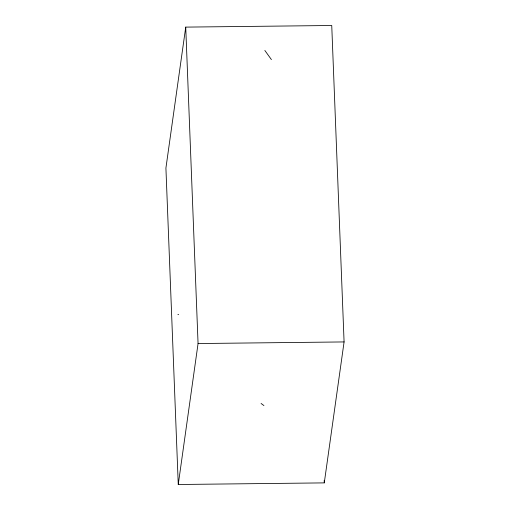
<?xml version="1.0" encoding="UTF-8"?>
<svg xmlns="http://www.w3.org/2000/svg" width="510" height="510" viewBox="0 0 510 510"><rect width="100%" height="100%" fill="white"/><g stroke="black" fill="none" stroke-linecap="round" stroke-linejoin="round"><path stroke-width="0.76" d="M185.729 27.113L165.916 168.07L178.258 484.5L324.271 482.887L344.084 341.929L331.742 25.5L185.729 27.113L198.065 343.542L178.258 484.5M177.901 314.67L178.64 314.447M198.065 343.542L344.084 341.929M263.931 405.571L261.082 403.474M264.843 50.452L271.409 59.593M324.181 480.503L324.271 482.887"/></g></svg>
